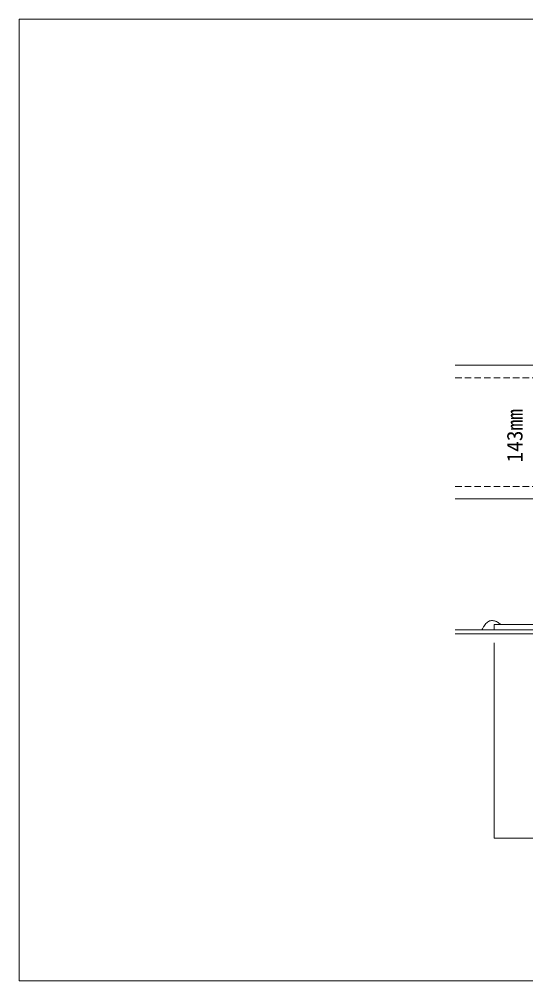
# Model space of a CAD drawing. Units: millimetres on the paper. Extents: x -135 to 135, y -94 to 92.
# Drawn here: x -135 to -40.2, y -88 to 92 of the extents above; entities that cross this region are included whole.
import ezdxf
from ezdxf.enums import TextEntityAlignment as Align

# ---------------------------------------------------------------- set-up
doc = ezdxf.new("R2010")
doc.units = ezdxf.units.MM
doc.linetypes.add('DASHED1', pattern=[1.8, 1.2, -0.6])
for name, color, linetype, lineweight in [('0-0', 7, 'Continuous', 18), ('1-4_リベットル__フ', 3, 'Continuous', 18), ('1-7_設備', 7, 'Continuous', 18), ('1-8_下地など', 7, 'Continuous', 18), ('1-A_元図__躯体', 7, 'Continuous', 18), ('E-0', 7, 'Continuous', 18)]:
    doc.layers.add(name, color=color, linetype=linetype, lineweight=lineweight)
doc.styles.add('ＭＳ ゴシック', font='')
doc.styles.get('ＭＳ ゴシック').set_extended_font_data('MS Gothic')

msp = doc.modelspace()

# ---------------------------------------------------------------- linework, layer by layer
at = {"layer": '0-0'}
msp.add_line((-135, 92), (-135, -88), dxfattribs=at)
msp.add_lwpolyline([(-135, 92), (135, 92), (135, -88), (-135, -88)], dxfattribs=at)
at = {"layer": '1-4_リベットル__フ'}
for p, q in [((-53.411, -22.289), (-17.51, -22.289)), ((-17.51, -23.039), (-53.411, -23.039))]:
    msp.add_line(p, q, dxfattribs=at)
at = {"layer": '1-4_リベットル__フ', "color": 7}
msp.add_lwpolyline([(-44.992, -21.201), (-45.078, -21.141), (-45.228, -21.039), (-45.379, -20.94), (-45.535, -20.849), (-45.695, -20.767), (-45.861, -20.697), (-45.961, -20.662), (-46.065, -20.633), (-46.249, -20.597), (-46.436, -20.579), (-46.623, -20.58), (-46.807, -20.603), (-46.984, -20.647), (-47.082, -20.684), (-47.188, -20.735), (-47.359, -20.844), (-47.517, -20.977), (-47.662, -21.128), (-47.796, -21.292), (-47.92, -21.465), (-47.987, -21.568), (-48.029, -21.634), (-48.099, -21.749), (-48.167, -21.864), (-48.233, -21.98), (-48.297, -22.096), (-48.36, -22.211), (-48.396, -22.279)], dxfattribs=at)
at = {"layer": '1-7_設備'}
for p, q in [((-46.104, -21.289), (-46.104, -22.289)), ((-25.329, -21.289), (-46.104, -21.289)), ((-46.104, -22.289), (-17.51, -22.289)), ((-46.104, -22.289), (-17.51, -22.289))]:
    msp.add_line(p, q, dxfattribs=at)
at = {"layer": '1-8_下地など'}
for p, q in [((-53.411, 27.211), (55.689, 27.211)), ((-53.411, 2.211), (55.689, 2.211))]:
    msp.add_line(p, q, dxfattribs=at)
at = {"layer": '1-8_下地など', "linetype": 'DASHED1'}
for p, q in [((-53.411, 24.885), (55.689, 24.885)), ((-53.411, 4.538), (55.689, 4.538))]:
    msp.add_line(p, q, dxfattribs=at)
at = {"layer": '1-A_元図__躯体'}
msp.add_lwpolyline([(-46.104, -24.74), (-46.104, -61.333), (43.896, -61.333)], dxfattribs=at)

# ---------------------------------------------------------------- texts
at = {"layer": 'E-0', "style": 'ＭＳ ゴシック'}
msp.add_text('143mm', height=2.933, rotation=90, dxfattribs=at).set_placement((-39.947, 9.024), align=Align.BOTTOM_LEFT)

doc.saveas('drawing.dxf')
